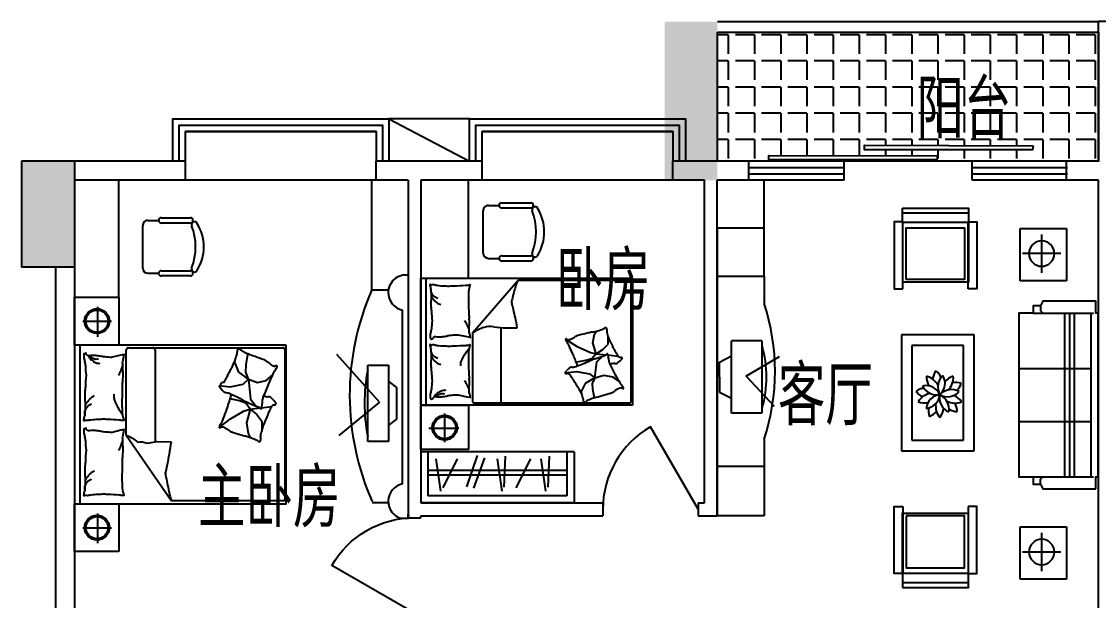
# Model space of a CAD drawing. Header units: millimetres. Extents: x 1386 to 54110, y 629 to 51584.
# Drawn here: x 18081 to 28252, y 35267 to 40739 of the extents above; entities that cross this region are included whole.
import ezdxf
from ezdxf.enums import TextEntityAlignment as Align

# ---------------------------------------------------------------- set-up
doc = ezdxf.new("R2010")
doc.units = ezdxf.units.MM
for name, color, linetype in [('COLUMN', 7, 'Continuous'), ('F', 12, 'Continuous'), ('FUR', 6, 'Continuous'), ('PUB_HATCH', 3, 'Continuous'), ('PUB_TEXT', 7, 'Continuous'), ('STAIR', 2, 'Continuous'), ('WALL', 4, 'Continuous'), ('WINDOW', 5, 'Continuous'), ('WINDOW_TEXT', 7, 'Continuous')]:
    doc.layers.add(name, color=color, linetype=linetype)
doc.styles.add('ATT', font='TXT')
doc.styles.add('DIM_FONT', font='SIMPLEX.shx', dxfattribs={"width": 0.8})
doc.styles.add('HZ', font='TXT.SHX', dxfattribs={"width": 0.8, "bigfont": 'hztxt'})
doc.styles.add('ROMANT', font='romant')
doc.styles.add('SIMPLEX', font='SIMPLEX.SHX')
doc.styles.get("Standard").update_dxf_attribs({"font": 'arial.ttf'})

# ---------------------------------------------------------------- blocks, each defined once
blk = doc.blocks.new('M_C54TQD')
for p, q in [((0, -52), (1500, -52)), ((26, -509), (26, -1968)), ((853, -489), (46, -489)), ((853, -489), (1472, -916)), ((46, -761), (915, -761)), ((1472, -1968), (1472, -916)), ((381, -1368), (395, -1471)), ((778, -1368), (698, -1472)), ((161, -1514), (137, -1518)), ((255, -1552), (161, -1514)), ((395, -1471), (369, -1593)), ((528, -1559), (509, -1470)), ((698, -1472), (623, -1603)), ((188, -1621), (90, -1638)), ((257, -1618), (188, -1621)), ((324, -1645), (255, -1552)), ((324, -1645), (257, -1618)), ((369, -1593), (324, -1645)), ((548, -1617), (528, -1559)), ((605, -1658), (548, -1617)), ((623, -1603), (605, -1658)), ((605, -1658), (734, -1626)), ((734, -1626), (837, -1640)), ((90, -1638), (87, -1645)), ((324, -1645), (510, -1664)), ((324, -1645), (355, -1728)), ((355, -1728), (335, -1810)), ((510, -1664), (560, -1700)), ((560, -1700), (572, -1709)), ((605, -1658), (594, -1752)), ((605, -1658), (655, -1721)), ((655, -1721), (720, -1769)), ((837, -1640), (873, -1660)), ((335, -1810), (281, -1873)), ((592, -1767), (580, -1861)), ((720, -1769), (813, -1769)), ((46, -1988), (1452, -1988))]:
    blk.add_line(p, q)
blk.add_lwpolyline([(0, -2000), (0, 0), (1500, 0), (1500, -2000)], close=True)
for points in [[(101, -127, -0.263368), (73, -108, -0.494818), (82, -89, -0.049225), (100, -88, -0.036831), (124, -89, -0.031893), (161, -97, 0.035782), (195, -104, 0.032941), (285, -110, 0.026564), (396, -104, 0.017905), (434, -99, -0.033397), (454, -97, -0.03204), (491, -97, 0.018442), (555, -101, 0.010837), (620, -100, 0.014624), (668, -97, 0.111249), (691, -89, -0.153708), (708, -86, -0.076444), (715, -87, -0.215512), (717, -89, -0.585858), (714, -92, 0.363489), (709, -95, 0.191716), (709, -106, -0.129675), (711, -123, -0.01735), (708, -140, 0.019326), (706, -155, 0.018818), (699, -223, 0.021828), (698, -283, 0.006204), (700, -316, 0.001963), (706, -423, 0.028341), (710, -459, -0.117014), (709, -468, -0.36606), (708, -469, -0.03973), (694, -466, -0.048309), (681, -461, 0.062981), (670, -457, 0.04058), (647, -454, 0.014345), (580, -451, 0.005484), (454, -452, 0.007153), (358, -455, 0.008762), (316, -458, -0.008153), (270, -461, -0.06251), (213, -456, 0.078669), (167, -454, 0.047825), (145, -459, -0.034494), (114, -466, -0.023571), (89, -469, -0.510228), (88, -468), (95, -438), (116, -356, 0.073041), (118, -336, 0.023305), (112, -275, 0.018299), (108, -252, -0.01097), (101, -214, -0.042281), (98, -180, -0.027201), (101, -126)], [(575, -101, 0.027842), (551, -111, 0.048685), (539, -119, 0.023666), (511, -144, 0.031223), (492, -164, 0.046801), (486, -172, 0.023191), (478, -189)], [(657, -95, 0.088153), (622, -98, 0.088153), (591, -114, 0.077547), (569, -135, 0.077547), (555, -162)], [(810, -127, -0.263368), (782, -108, -0.494818), (791, -89, -0.049225), (809, -88, -0.036831), (833, -89, -0.031893), (871, -97, 0.035782), (905, -104, 0.032941), (994, -110, 0.026564), (1106, -104, 0.017905), (1143, -99, -0.033397), (1163, -97, -0.03204), (1200, -97, 0.018442), (1265, -101, 0.010837), (1329, -100, 0.014624), (1377, -97, 0.111249), (1400, -89, -0.153708), (1417, -86, -0.076444), (1424, -87, -0.215512), (1426, -89, -0.585858), (1423, -92, 0.363489), (1419, -95, 0.191716), (1419, -106, -0.129675), (1421, -123, -0.01735), (1418, -140, 0.019326), (1415, -155, 0.018818), (1408, -223, 0.021828), (1407, -283, 0.006204), (1409, -316, 0.001963), (1415, -423, 0.028341), (1419, -459, -0.117014), (1419, -468, -0.36606), (1417, -469, -0.03973), (1404, -466, -0.048309), (1390, -461, 0.062981), (1379, -457, 0.04058), (1356, -454, 0.014345), (1289, -451, 0.005484), (1164, -452, 0.007153), (1067, -455, 0.008762), (1025, -458, -0.008153), (979, -461, -0.06251), (922, -456, 0.078669), (877, -454, 0.047825), (854, -459, -0.034494), (823, -466, -0.023571), (798, -469, -0.510228), (797, -468), (805, -438), (825, -356, 0.073041), (827, -336, 0.023305), (821, -275, 0.018299), (817, -252, -0.01097), (810, -214, -0.042281), (807, -180, -0.027201), (810, -126)], [(1284, -101, 0.027842), (1260, -111, 0.048685), (1248, -119, 0.023666), (1220, -144, 0.031223), (1201, -164, 0.046801), (1196, -172, 0.023191), (1188, -189)], [(1366, -95, 0.088153), (1332, -98, 0.088153), (1300, -114, 0.077547), (1279, -135, 0.077547), (1265, -162)], [(99, -143, -0.05369), (114, -156, -0.070312), (122, -168, -0.015448), (125, -177, -0.013244), (129, -187, -0.082127), (132, -205, -0.064164), (129, -228)], [(101, -127, -0.077379), (136, -152, -0.077379), (161, -187, -0.047525), (171, -211, -0.047525), (176, -238)], [(661, -455, 0.016108), (622, -429, 0.024599), (595, -414, 0.009477), (546, -391, 0.015937), (516, -378, 0.072521), (500, -375, 0.033339), (463, -375)], [(191, -454, 0.009729), (219, -445, 0.009729), (246, -435, 0.007971), (267, -426, 0.007971), (289, -416)], [(853, -489, -0.085272), (917, -599, -0.124044), (926, -686), (912, -782), (914, -912)], [(901, -454, 0.009729), (928, -445, 0.009729), (955, -435, 0.007971), (977, -426, 0.007971), (998, -416)], [(914, -912, 0.007867), (1032, -894, 0.009508), (1128, -876, 0.006616), (1193, -862, -0.023828), (1212, -858, -0.080713), (1230, -859, -0.009591), (1383, -891, -0.013133), (1416, -899, -0.007859), (1472, -916)], [(464, -1480, 0.025626), (476, -1478, 0.0108), (605, -1436, 0.00456), (692, -1405, 0.01125), (727, -1391, 0.069394), (746, -1380, -0.079756), (763, -1371, -0.106399), (778, -1368, -0.328642), (782, -1372, -0.299547), (779, -1378, 0.189917), (774, -1387, 0.033518), (773, -1397, 0.075627), (773, -1402, 0.053489), (776, -1410, 0.017838), (788, -1432, 0.038394), (805, -1456, -0.059529), (816, -1472, -0.035943), (826, -1498, -0.011245), (852, -1585, -0.006203), (862, -1624, 0.010783), (868, -1647, 0.019485), (873, -1660, 0.005062), (892, -1710, 0.101392), (909, -1736, -0.223768), (914, -1749, -0.25558), (911, -1754, -0.081563), (895, -1759, -0.071805), (878, -1759, 0.069985), (861, -1759, 0.03546), (801, -1772, 0.029432), (732, -1797, 0.001554), (699, -1811, -0.00152), (665, -1826, -0.004735), (629, -1840, 0.00382), (586, -1859, 0.296001), (564, -1891, -0.649774), (542, -1900, -0.02319), (538, -1895, 0.0288), (534, -1892, 0.005727), (527, -1886, -0.004358), (519, -1878, -0.027528), (502, -1861, -0.046214), (493, -1850, -0.194121), (490, -1833, 0.133719), (489, -1809, 0.005779), (482, -1787, 0.008882)]]:
    blk.add_lwpolyline(points, format="xyb")
blk.add_lwpolyline([(58, -1583, 0.101392), (40, -1559, -0.223768), (34, -1546, -0.25558), (36, -1541, -0.081563), (52, -1535, -0.071805), (69, -1534, 0.069985), (86, -1532, 0.03546), (145, -1515, 0.029432), (211, -1485, 0.001554), (244, -1468, -0.00152), (276, -1451, -0.004735), (311, -1433, 0.00382), (353, -1412, 0.296001), (372, -1378, -0.649774), (393, -1367, -0.02319), (398, -1372, 0.0288), (402, -1375, 0.005727), (409, -1380, -0.004358), (418, -1387, -0.027528), (436, -1403, -0.046214), (445, -1414, -0.194121), (450, -1430, 0.133719), (453, -1454, 0.011505), (471, -1496, 0.008882), (497, -1550, 0.012426), (535, -1618, -0.033612), (547, -1644), (570, -1701), (588, -1744, 0.224341), (603, -1757, -0.722772), (603, -1766, -0.103513), (599, -1767, 0.053465), (592, -1767, 0.030109), (569, -1772, -0.031436), (547, -1776, -0.05324), (532, -1776, 0.05518), (517, -1777, 0.056271), (492, -1783, 0.0108), (366, -1835, 0.00456), (281, -1873, 0.01125), (247, -1889, 0.069394), (229, -1902, -0.079756), (213, -1912, -0.106399), (199, -1915, -0.328642), (195, -1912, -0.299547), (196, -1906, 0.189917), (201, -1896, 0.033518), (202, -1886, 0.075627), (201, -1882, 0.053489), (197, -1874, 0.017838), (184, -1853, 0.038394), (165, -1830, -0.059529), (153, -1815, -0.035943), (140, -1790, -0.011245), (108, -1705, -0.006203), (95, -1667, 0.010783), (87, -1645, 0.019485), (82, -1632, 0.005062)], format="xyb", close=True)
for centre, start, end in [((46, -509), 90, 180), ((46, -741), 180, 270), ((46, -1968), 180, 270), ((1452, -1968), 270, 0)]:
    blk.add_arc(centre, 20, start, end)
at = {"style": 'DIM_FONT', "width": 0.8, "flags": 9}
for tag in ['XSIZE', 'YSIZE']:
    blk.add_attdef(tag, (0, 0), '', height=0.5, dxfattribs=at)
blk = doc.blocks.new('_C2UYJ')
for p, q in [((-226, 216), (226, 216)), ((-226, -203), (-226, 210)), ((226, 216), (226, -203)), ((0, 136), (0, -136)), ((-148, -3), (135, -3)), ((226, -203), (-226, -203))]:
    blk.add_line(p, q)
for radius in [117, 105]:
    blk.add_circle((0, 3), radius)
at = {"style": 'DIM_FONT', "width": 0.8, "flags": 9}
for tag in ['XSIZE', 'YSIZE']:
    blk.add_attdef(tag, (0, 0), '', height=0.5, dxfattribs=at)
blk = doc.blocks.new('_DBLK')
blk.add_line((-0.5, 0), (0, -0.866))
blk.add_arc((-0.5, 0), 1, 300, 0)
at = {"style": 'SIMPLEX', "flags": 9}
blk.add_attdef('A', text='', height=1, dxfattribs=at).set_placement((0, 1.5), align=Align.MIDDLE)
blk = doc.blocks.new('_C0UTX')
at = {"linetype": 'Continuous'}
for p, q in [((-51, 270), (-365, 652)), ((-51, 270), (399, 673)), ((-998, 338), (-998, 185)), ((-422, 380), (298, 380)), ((-422, 185), (-422, 380)), ((298, 380), (298, 185)), ((1010, 343), (1010, 185)), ((298, 185), (-422, 185)), ((-272, 185), (-212, 107)), ((-212, 107), (88, 107)), ((88, 107), (148, 185)), ((-1151, 0), (-1151, 60)), ((1151, 0), (-1151, 0)), ((-823, 51), (820, 51)), ((1151, 39), (1151, 0))]:
    blk.add_line(p, q, dxfattribs=at)
for centre, radius, start, end in [((15, -1925), 2476, 66.3241, 113.9627), ((-62, -1214), 1625, 78.8979, 101.1021), ((-988, 17), 169, 11.78, 165.2513), ((984, 19), 168, 6.9535, 169.0011)]:
    blk.add_arc(centre, radius, start, end, dxfattribs=at)
at = {"style": 'DIM_FONT', "width": 0.8, "flags": 9}
for tag in ['XSIZE', 'YSIZE']:
    blk.add_attdef(tag, (0, 0), '', height=0.5, dxfattribs=at)
blk = doc.blocks.new('M_C32CXI')
for p, q in [((-188, 275), (87, 275)), ((87, 225), (-188, 225)), ((212, 250), (112, 250)), ((262, 200), (262, -200)), ((-188, -225), (87, -225)), ((87, -275), (-188, -275)), ((212, -250), (112, -250))]:
    blk.add_line(p, q)
for centre, radius, start, end in [((111, 0), 426, 148.1092, 211.8908), ((-227, 210), 28.1, 338.7607, 148.1092), ((-188, 250), 25, 90, 270), ((87, 250), 25, 270, 90), ((212, 200), 50, 0, 90), ((314, 0), 552, 158.7607, 201.2393), ((-227, -210), 28.1, 211.8908, 21.2393), ((212, -200), 50, 270, 0), ((-188, -250), 25, 90, 270), ((87, -250), 25, 270, 90)]:
    blk.add_arc(centre, radius, start, end)
at = {"width": 0.8, "flags": 9}
for tag in ['XSIZE', 'YSIZE']:
    blk.add_attdef(tag, (0, 0), '', height=0.5, dxfattribs=at)
blk = doc.blocks.new('_C9ULO')
for p, q in [((-1202, 0), (-750, 0)), ((-750, 0), (-750, -419)), ((750, 0), (1202, 0)), ((1202, 0), (1202, -419)), ((-1202, -419), (-1202, -6)), ((-976, -80), (-976, -351)), ((750, -52), (-750, -52)), ((750, -419), (750, -6)), ((976, -80), (976, -351)), ((-1124, -219), (-841, -219)), ((828, -219), (1111, -219)), ((-750, -419), (-1202, -419)), ((-103, -489), (-722, -916)), ((-103, -489), (704, -489)), ((724, -509), (724, -1968)), ((1202, -419), (750, -419)), ((704, -761), (-165, -761)), ((-722, -1968), (-722, -916)), ((-28, -1368), (52, -1472)), ((369, -1368), (355, -1471)), ((52, -1472), (127, -1603)), ((222, -1559), (241, -1470)), ((355, -1471), (381, -1593)), ((495, -1552), (589, -1514)), ((589, -1514), (613, -1518)), ((16, -1626), (-87, -1640)), ((145, -1658), (16, -1626)), ((127, -1603), (145, -1658)), ((145, -1658), (202, -1617)), ((202, -1617), (222, -1559)), ((381, -1593), (426, -1645)), ((426, -1645), (495, -1552)), ((426, -1645), (493, -1618)), ((493, -1618), (562, -1621)), ((562, -1621), (660, -1638)), ((-87, -1640), (-123, -1660)), ((95, -1721), (30, -1769)), ((145, -1658), (95, -1721)), ((145, -1658), (156, -1752)), ((190, -1700), (178, -1709)), ((240, -1664), (190, -1700)), ((426, -1645), (240, -1664)), ((426, -1645), (395, -1728)), ((395, -1728), (415, -1810)), ((660, -1638), (663, -1645)), ((30, -1769), (-63, -1769)), ((158, -1767), (170, -1861)), ((415, -1810), (469, -1873)), ((704, -1988), (-702, -1988))]:
    blk.add_line(p, q)
blk.add_lwpolyline([(750, -2000), (750, 0), (-750, 0), (-750, -2000)], close=True)
for points in [[(-60, -127, -0.263368), (-32, -108, -0.494818), (-41, -89, -0.049225), (-59, -88, -0.036831), (-83, -89, -0.031893), (-121, -97, 0.035782), (-155, -104, 0.032941), (-244, -110, 0.026564), (-356, -104, 0.017905), (-393, -99, -0.033397), (-413, -97, -0.03204), (-450, -97, 0.018442), (-515, -101, 0.010837), (-579, -100, 0.014624), (-627, -97, 0.111249), (-650, -89, -0.153708), (-667, -86, -0.076444), (-674, -87, -0.215512), (-676, -89, -0.585858), (-673, -92, 0.363489), (-669, -95, 0.191716), (-669, -106, -0.129675), (-671, -123, -0.01735), (-668, -140, 0.019326), (-665, -155, 0.018818), (-658, -223, 0.021828), (-657, -283, 0.006204), (-659, -316, 0.001963), (-665, -423, 0.028341), (-669, -459, -0.117014), (-669, -468, -0.36606), (-667, -469, -0.03973), (-654, -466, -0.048309), (-640, -461, 0.062981), (-629, -457, 0.04058), (-606, -454, 0.014345), (-539, -451, 0.005484), (-414, -452, 0.007153), (-317, -455, 0.008762), (-275, -458, -0.008153), (-229, -461, -0.06251), (-172, -456, 0.078669), (-127, -454, 0.047825), (-104, -459, -0.034494), (-73, -466, -0.023571), (-48, -469, -0.510228), (-47, -468), (-55, -438), (-75, -356, 0.073041), (-77, -336, 0.023305), (-71, -275, 0.018299), (-67, -252, -0.01097), (-60, -214, -0.042281), (-57, -180, -0.027201), (-60, -126)], [(-616, -95, 0.088153), (-582, -98, 0.088153), (-550, -114, 0.077547), (-529, -135, 0.077547), (-515, -162)], [(-534, -101, 0.027842), (-510, -111, 0.048685), (-498, -119, 0.023666), (-470, -144, 0.031223), (-451, -164, 0.046801), (-446, -172, 0.023191), (-438, -189)], [(649, -127, -0.263368), (677, -108, -0.494818), (668, -89, -0.049225), (650, -88, -0.036831), (626, -89, -0.031893), (589, -97, 0.035782), (555, -104, 0.032941), (465, -110, 0.026564), (354, -104, 0.017905), (316, -99, -0.033397), (296, -97, -0.03204), (259, -97, 0.018442), (195, -101, 0.010837), (130, -100, 0.014624), (82, -97, 0.111249), (59, -89, -0.153708), (42, -86, -0.076444), (35, -87, -0.215512), (33, -89, -0.585858), (36, -92, 0.363489), (41, -95, 0.191716), (41, -106, -0.129675), (39, -123, -0.01735), (42, -140, 0.019326), (44, -155, 0.018818), (51, -223, 0.021828), (52, -283, 0.006204), (50, -316, 0.001963), (44, -423, 0.028341), (40, -459, -0.117014), (41, -468, -0.36606), (42, -469, -0.03973), (56, -466, -0.048309), (69, -461, 0.062981), (80, -457, 0.04058), (103, -454, 0.014345), (170, -451, 0.005484), (296, -452, 0.007153), (392, -455, 0.008762), (434, -458, -0.008153), (480, -461, -0.06251), (537, -456, 0.078669), (583, -454, 0.047825), (605, -459, -0.034494), (636, -466, -0.023571), (661, -469, -0.510228), (662, -468), (655, -438), (634, -356, 0.073041), (632, -336, 0.023305), (638, -275, 0.018299), (642, -252, -0.01097), (649, -214, -0.042281), (652, -180, -0.027201), (649, -126)], [(93, -95, 0.088153), (128, -98, 0.088153), (159, -114, 0.077547), (181, -135, 0.077547), (195, -162)], [(175, -101, 0.027842), (199, -111, 0.048685), (211, -119, 0.023666), (239, -144, 0.031223), (258, -164, 0.046801), (264, -172, 0.023191), (272, -189)], [(649, -127, -0.077379), (614, -152, -0.077379), (589, -187, -0.047525), (579, -211, -0.047525), (574, -238)], [(651, -143, -0.05369), (636, -156, -0.070312), (628, -168, -0.015448), (625, -177, -0.013244), (621, -187, -0.082127), (618, -205, -0.064164), (621, -228)], [(89, -455, 0.016108), (128, -429, 0.024599), (155, -414, 0.009477), (204, -391, 0.015937), (234, -378, 0.072521), (250, -375, 0.033339), (287, -375)], [(-151, -454, 0.009729), (-178, -445, 0.009729), (-205, -435, 0.007971), (-227, -426, 0.007971), (-248, -416)], [(-103, -489, -0.085272), (-167, -599, -0.124044), (-176, -686), (-162, -782), (-164, -912)], [(559, -454, 0.009729), (531, -445, 0.009729), (504, -435, 0.007971), (483, -426, 0.007971), (461, -416)], [(-164, -912, 0.007867), (-282, -894, 0.009508), (-378, -876, 0.006616), (-443, -862, -0.023828), (-462, -858, -0.080713), (-480, -859, -0.009591), (-633, -891, -0.013133), (-666, -899, -0.007859), (-722, -916)], [(286, -1480, -0.025626), (274, -1478, -0.0108), (145, -1436, -0.00456), (58, -1405, -0.01125), (23, -1391, -0.069394), (4, -1380, 0.079756), (-13, -1371, 0.106399), (-28, -1368, 0.328642), (-32, -1372, 0.299547), (-29, -1378, -0.189917), (-24, -1387, -0.033518), (-23, -1397, -0.075627), (-23, -1402, -0.053489), (-26, -1410, -0.017838), (-38, -1432, -0.038394), (-55, -1456, 0.059529), (-66, -1472, 0.035943), (-76, -1498, 0.011245), (-102, -1585, 0.006203), (-112, -1624, -0.010783), (-118, -1647, -0.019485), (-123, -1660, -0.005062), (-142, -1710, -0.101392), (-159, -1736, 0.223768), (-164, -1749, 0.25558), (-161, -1754, 0.081563), (-145, -1759, 0.071805), (-128, -1759, -0.069985), (-111, -1759, -0.03546), (-51, -1772, -0.029432), (18, -1797, -0.001554), (51, -1811, 0.00152), (85, -1826, 0.004735), (121, -1840, -0.00382), (164, -1859, -0.296001), (186, -1891, 0.649774), (208, -1900, 0.02319), (212, -1895, -0.0288), (216, -1892, -0.005727), (223, -1886, 0.004358), (231, -1878, 0.027528), (248, -1861, 0.046214), (257, -1850, 0.194121), (260, -1833, -0.133719), (261, -1809, -0.005779), (268, -1787, -0.008882)]]:
    blk.add_lwpolyline(points, format="xyb")
blk.add_lwpolyline([(692, -1583, 0.101392), (710, -1559, -0.223768), (716, -1546, -0.25558), (714, -1541, -0.081563), (698, -1535, -0.071805), (681, -1534, 0.069985), (664, -1532, 0.03546), (605, -1515, 0.029432), (539, -1485, 0.001554), (506, -1468, -0.00152), (474, -1451, -0.004735), (439, -1433, 0.00382), (397, -1412, 0.296001), (378, -1378, -0.649774), (357, -1367, -0.02319), (352, -1372, 0.0288), (348, -1375, 0.005727), (341, -1380, -0.004358), (332, -1387, -0.027528), (314, -1403, -0.046214), (305, -1414, -0.194121), (300, -1430, 0.133719), (297, -1454, 0.011505), (279, -1496, 0.008882), (253, -1550, 0.012426), (215, -1618, -0.033612), (203, -1644), (180, -1701), (162, -1744, 0.224341), (147, -1757, -0.722772), (147, -1766, -0.103513), (151, -1767, 0.053465), (158, -1767, 0.030109), (181, -1772, -0.031436), (203, -1776, -0.05324), (218, -1776, 0.05518), (233, -1777, 0.056271), (258, -1783, 0.0108), (384, -1835, 0.00456), (469, -1873, 0.01125), (503, -1889, 0.069394), (521, -1902, -0.079756), (537, -1912, -0.106399), (551, -1915, -0.328642), (555, -1912, -0.299547), (554, -1906, 0.189917), (549, -1896, 0.033518), (548, -1886, 0.075627), (549, -1882, 0.053489), (553, -1874, 0.017838), (566, -1853, 0.038394), (585, -1830, -0.059529), (597, -1815, -0.035943), (610, -1790, -0.011245), (642, -1705, -0.006203), (655, -1667, 0.010783), (663, -1645, 0.019485), (668, -1632, 0.005062)], format="xyb", close=True)
for centre, radius in [((-976, -213), 117), ((976, -213), 117), ((-976, -213), 105), ((976, -213), 105)]:
    blk.add_circle(centre, radius)
for centre, start, end in [((704, -509), 360, 90), ((704, -741), 270, 360), ((-702, -1968), 180, 270), ((704, -1968), 270, 360)]:
    blk.add_arc(centre, 20, start, end)
at = {"style": 'DIM_FONT', "width": 0.8, "flags": 9}
for tag in ['XSIZE', 'YSIZE']:
    blk.add_attdef(tag, (0, 0), '', height=0.5, dxfattribs=at)
blk = doc.blocks.new('_WBLK')
for p, q in [((-0.5, 0.5), (0.5, 0.5)), ((0.5, 0.167), (-0.5, 0.167)), ((0.5, -0.167), (-0.5, -0.167)), ((-0.5, -0.5), (0.5, -0.5))]:
    blk.add_line(p, q)
at = {"layer": 'WINDOW_TEXT', "style": 'SIMPLEX', "flags": 9}
blk.add_attdef('A', text='', height=1, dxfattribs=at).set_placement((0, 1.5), align=Align.MIDDLE)
blk = doc.blocks.new('-TD')
at = {"color": 0}
for p, q in [((0, -90), (0, 90)), ((-90, 0), (90, 0))]:
    blk.add_line(p, q, dxfattribs=at)
blk.add_circle((0, 0), 60)
blk = doc.blocks.new('-CG')
at = {"layer": 'F'}
for p, q in [((322, 351), (-172, 351)), ((-172, 351), (-172, -87)), ((322, -87), (322, 351)), ((-172, -87), (322, -87))]:
    blk.add_line(p, q, dxfattribs=at)
at = {"layer": 'F', "xscale": 2, "yscale": 2, "zscale": 2}
blk.add_blockref('-TD', (65, 149), dxfattribs=at)
blk = doc.blocks.new('12PCOU13')
at = {"color": 0, "linetype": 'ByBlock'}
for p, q in [((24, 37), (24, 35)), ((23, 34), (2, 34)), ((3, -34), (3, 34)), ((10, 34), (10, -34)), ((12, 34), (12, -34)), ((14, 34), (14, -34)), ((24, 35), (23, 34)), ((27, 34), (23, 34)), ((33, 11), (3, 11)), ((33, -11), (3, -11)), ((23, -34), (2, -34)), ((27, -34), (23, -34)), ((24, -35), (23, -34)), ((24, -37), (24, -35))]:
    blk.add_line(p, q, dxfattribs=at)
blk.add_lwpolyline([(1, -39), (1, -34), (0, -34), (0, 34), (1, 34), (1, 39), (23, 39), (24, 37), (27, 37), (27, 34), (33, 34), (33, -34), (27, -34), (27, -37), (24, -37), (23, -39)], close=True, dxfattribs=at)
blk = doc.blocks.new('-SOF5')
at = {"xscale": 22.75, "yscale": 22.75, "zscale": 22.75}
blk.add_blockref('12PCOU13', (-6, 890), dxfattribs=at)
blk = doc.blocks.new('11PTVN02')
at = {"color": 0, "linetype": 'ByBlock'}
for p, q in [((14, 24), (4, 24)), ((4, 24), (4, 0)), ((14, 0), (14, 24)), ((0, 17), (4, 19)), ((0, 12), (0, 17)), ((0, 12), (0, 7)), ((0, 7), (4, 5)), ((14, 0), (4, 0))]:
    blk.add_line(p, q, dxfattribs=at)
blk.add_arc((-21.5, 12), 37, 343.6295, 16.3705, dxfattribs=at)
at = {"color": 0, "linetype": 'ByBlock', "style": 'ATT'}
for tag, p, flags in [('ITEM', (1, -12), 3), ('ROOM_NUMBER', (1, -20), 1), ('WIDTH', (1, -29), 3), ('DEPTH', (1, -38), 3)]:
    blk.add_attdef(tag, p, '', height=6, dxfattribs=dict(at, flags=flags))
blk = doc.blocks.new('_C13DEL')
for p, q in [((1510, 0), (-1510, 0)), ((-1510, -494), (-1510, 0)), ((1510, -494), (1510, 0)), ((-993, -494), (-1510, -494)), ((993, -494), (1510, -494))]:
    blk.add_line(p, q)
for points in [[(-993, -494), (-993, 0), (1005, 0), (1005, -494), (719, -494)], [(158, -651), (-46, -305), (-359, -597)], [(-706, -494), (-993, -494)]]:
    blk.add_lwpolyline(points)
blk.add_arc((6, 1693), 2300, 251.9543, 288.0457)
at = {"xscale": -31.59, "yscale": 31.59, "zscale": 31.59, "rotation": 90}
blk.add_blockref('11PTVN02', (325, -25), dxfattribs=at)
at = {"style": 'ROMANT', "flags": 9}
for tag in ['XSIZE', 'YSIZE']:
    blk.add_attdef(tag, (0, 0), '', height=0.5, dxfattribs=at)
blk = doc.blocks.new('_FZH')
blk.add_solid([(-0.5, -0.5), (0.5, -0.5), (-0.5, 0.5), (0.5, 0.5)])
blk = doc.blocks.new('M_A14NPV')
for points in [[(0.6323, 0.2261), (0.6292, 0.2078), (-0.1643, 0.2078), (-0.1643, 0.2286)], [(0.1799, 0.1784), (0.1767, 0.1601), (-0.6168, 0.1601), (-0.6167, 0.1808)]]:
    blk.add_lwpolyline(points, close=True)

msp = doc.modelspace()

# ---------------------------------------------------------------- hatches: boundary and pattern name
at = {"layer": 'COLUMN'}
h = msp.add_hatch(color=256, dxfattribs=at)
h.paths.add_polyline_path([(18081.2, 39418.8), (18081.2, 39328.8), (18581.2, 39328.8), (18581.2, 39418.8)])
h.paths.add_polyline_path([(18081.2, 38418.8), (18581.2, 38418.8), (18581.2, 39328.8), (18081.2, 39328.8)])
at = {"layer": 'PUB_HATCH'}
h = msp.add_hatch(dxfattribs=at)
h.set_pattern_fill('ANGLE', color=256, scale=900, angle=180, style=0)
h.set_pattern_definition([(180, (-576916.62, -21756.25), (-4e-12, -247.5), [180, -67.5]), (270, (-576916.62, -21756.25), (247.5, -4e-12), [180, -67.5])])
h.paths.add_polyline_path([(28251.2, 40638.8), (24654, 40638.8), (24654, 39418.8), (28251.2, 39418.8)])
h.paths.add_polyline_path([(27636.1, 39563.8), (27629.8, 39527.2), (26042.7, 39527.2), (26042.9, 39568.8)], flags=16)
h.paths.add_polyline_path([(26731.1, 39468.3), (26724.9, 39431.7), (25137.8, 39431.7), (25137.9, 39473.2)], flags=16)
h.paths.add_polyline_path([(26473.8, 39520.3), (27478.3, 39520.3), (27478.3, 40300.8), (26473.8, 40300.8)], flags=24)

# ---------------------------------------------------------------- linework, layer by layer
at = {"layer": 'FUR'}
for p, q in [((19000.2, 38133.6), (19000.2, 39238.8)), ((21388.5, 38202.1), (21388.5, 39238.8)), ((22303.4, 38318.3), (22303.4, 39238.8)), ((25095.8, 38786.4), (25095.8, 39238.8)), ((26400.3, 38841.9), (26400.3, 38976)), ((26400.3, 38929.9), (27025.4, 38929.9)), ((26400.3, 38841.9), (27025.4, 38841.9)), ((26400.3, 38834.6), (26400.3, 38270.2)), ((27078.9, 37776.4), (26390.9, 37776.4)), ((26390.9, 37776.4), (26390.9, 36682.8)), ((27078.9, 36682.8), (27078.9, 37776.4)), ((26978.9, 37676.4), (26490.9, 37676.4)), ((26490.9, 37676.4), (26490.9, 36782.8)), ((26978.9, 36782.8), (26978.9, 37676.4)), ((26490.9, 36782.8), (26978.9, 36782.8)), ((23301.2, 36672.7), (21851.2, 36672.7)), ((21851.2, 36672.7), (21851.2, 36188.8)), ((21919.6, 36672.7), (21919.6, 36257.2)), ((22384.9, 36638.4), (22284.7, 36341.5)), ((22649.6, 36630.4), (22637.4, 36337.2)), ((23063.1, 36630.4), (23050.9, 36337.2)), ((23232.7, 36672.7), (23232.7, 36257.2)), ((23301.2, 36672.7), (23301.2, 36188.8)), ((26390.9, 36682.8), (27078.9, 36682.8)), ((21992.9, 36606.2), (22036.9, 36301.1)), ((22196.7, 36606.2), (22060.4, 36333.4)), ((22453.4, 36614.2), (22348.9, 36329.2)), ((22572.8, 36606.2), (22616.9, 36301.1)), ((22887.4, 36606.2), (22751.1, 36333.4)), ((22986.3, 36606.2), (23030.3, 36301.1)), ((23232.7, 36494.4), (21919.6, 36494.4)), ((23232.7, 36451.6), (21919.6, 36451.6)), ((23232.7, 36257.2), (21919.6, 36257.2)), ((23301.2, 36188.8), (21851.2, 36188.8)), ((26400.3, 35531.5), (26400.3, 36095.9)), ((26400.3, 35524.2), (26400.3, 35390.2)), ((26400.3, 35524.2), (27025.4, 35524.2)), ((26400.3, 35436.2), (27025.4, 35436.2))]:
    msp.add_line(p, q, dxfattribs=at)
for points in [[(26400.3, 38976), (27025.4, 38976), (27025.4, 38276), (26400.3, 38276)], [(26400.3, 35390.2), (27025.4, 35390.2), (27025.4, 36090.2), (26400.3, 36090.2)]]:
    msp.add_lwpolyline(points, dxfattribs=at)
for points in [[(26403.4, 38211.4), (26403.4, 38844.4), (26322.9, 38844.4), (26322.9, 38211.4)], [(26437, 38299.6), (26437, 38790.6), (26986.9, 38790.6), (26986.9, 38299.6)], [(27022.4, 38211.4), (27022.4, 38844.4), (27102.8, 38844.4), (27102.8, 38211.4)], [(26403.4, 36154.8), (26403.4, 35521.8), (26322.9, 35521.8), (26322.9, 36154.8)], [(27022.4, 36154.8), (27022.4, 35521.8), (27102.8, 35521.8), (27102.8, 36154.8)], [(26437, 36066.6), (26437, 35575.5), (26986.9, 35575.5), (26986.9, 36066.6)]]:
    msp.add_lwpolyline(points, close=True, dxfattribs=at)
for centre, radius, start, end in [((26904.9, 37319.6), 223.8, 148.21051, 169.35141), ((26635.2, 37322.9), 139.4, 21.50863, 55.24757), ((26589.2, 37225.5), 166, 27.1324, 76.6013), ((26807.6, 37384.2), 180, 179.1301, 209.49315), ((26889, 37285.2), 153, 134.77608, 208.51587), ((26662, 37318.5), 141.1, 311.04468, 32.24727), ((26934.6, 37214.9), 180, 107.1301, 137.49315), ((26716.1, 37373.6), 166, 315.1324, 4.6013), ((26612.3, 37132.9), 139.4, 93.50863, 127.24757), ((26698.9, 37388.3), 223.8, 220.21052, 241.35141), ((26624.8, 37156.9), 141.1, 23.04468, 104.24727), ((26726.7, 37362.6), 153, 206.77608, 280.51587), ((26865.6, 37106.9), 153, 62.77608, 136.51587), ((26827.1, 37333.1), 141.1, 239.04468, 320.24727), ((26903.2, 37102.4), 223.8, 76.21051, 97.35141), ((26823.1, 37359.9), 139.4, 309.50863, 343.24757), ((26690.8, 37058.9), 166, 99.1324, 148.6013), ((26607.4, 37315.7), 180, 251.1301, 281.49315), ((26602.9, 37232.1), 153, 278.77608, 352.51587), ((26767, 37071.6), 141.1, 95.04468, 176.24727), ((26880.6, 37104.1), 166, 171.1324, 220.6013), ((26892.1, 37180.5), 141.1, 167.04468, 248.24727), ((26688.8, 37074), 153, 350.77608, 64.51587), ((26896.2, 37298.6), 166, 243.1324, 292.60129), ((26812.8, 37041.8), 180, 35.1301, 65.49315), ((26696.1, 37036.8), 223.8, 4.21052, 25.35141), ((26786, 37052.4), 139.4, 165.50863, 199.24757), ((26569.8, 37213.6), 223.8, 292.21052, 313.35141), ((26610.6, 37104.1), 180, 323.1301, 353.49315), ((26916.3, 37192.7), 139.4, 237.50863, 271.24757)]:
    msp.add_arc(centre, radius, start, end, dxfattribs=at)
at = {"layer": 'PUB_HATCH'}
msp.add_line((27951.2, 39418.8), (24951.2, 39418.8), dxfattribs=at)
at = {"layer": 'STAIR'}
for p, q in [((24654, 40738.8), (28251.2, 40738.8)), ((24654, 40638.8), (28251.2, 40638.8))]:
    msp.add_line(p, q, dxfattribs=at)
msp.add_lwpolyline([(24654, 40638.8), (28251.2, 40638.8), (28251.2, 39418.8), (24654, 39418.8), (24654, 40638.8)], dxfattribs=at)
at = {"layer": 'WALL'}
for p, q in [((28431.2, 40738.8), (28251.2, 40738.8)), ((28251.2, 39418.8), (28251.2, 40738.8)), ((18081.2, 39418.8), (18081.2, 38418.8)), ((19631.2, 39418.8), (18081.2, 39418.8)), ((18581.2, 39418.8), (18581.2, 36188.8)), ((19631.2, 39238.8), (19631.2, 39418.8)), ((22431.2, 39418.8), (21431.2, 39418.8)), ((21431.2, 39238.8), (21431.2, 39418.8)), ((22431.2, 39238.8), (22431.2, 39418.8)), ((24951.2, 39418.8), (24231.2, 39418.8)), ((24231.2, 39238.8), (24231.2, 39418.8)), ((24951.2, 39238.8), (24951.2, 39418.8)), ((27951.2, 39238.8), (27951.2, 39418.8)), ((28251.2, 39418.8), (27951.2, 39418.8)), ((19631.2, 39238.8), (18581.2, 39238.8)), ((21731.2, 39238.8), (21431.2, 39238.8)), ((21731.2, 39238.8), (21731.2, 36078.8)), ((22431.2, 39238.8), (21851.2, 39238.8)), ((21851.2, 39238.8), (21851.2, 36188.8)), ((24531.2, 39238.8), (24231.2, 39238.8)), ((24531.2, 36188.8), (24531.2, 39238.8)), ((24651.2, 36068.8), (24651.2, 39238.8)), ((24951.2, 39238.8), (24651.2, 39238.8)), ((28251.2, 39238.8), (27951.2, 39238.8)), ((28251.2, 29518.8), (28251.2, 39238.8)), ((18581.2, 38418.8), (18081.2, 38418.8)), ((18401.2, 38418.8), (18401.2, 33638.8)), ((18581.2, 36188.8), (18581.2, 34588.8)), ((21851.2, 36188.8), (23571.2, 36188.8)), ((23301.2, 36188.8), (21851.2, 36188.8)), ((23571.2, 36188.8), (23571.2, 36068.8)), ((24471.2, 36188.8), (24531.2, 36188.8)), ((24471.2, 36188.8), (24471.2, 36068.8)), ((21741.2, 36068.8), (21731.2, 36078.8)), ((21731.2, 36048.8), (21731.2, 36078.8)), ((21731.2, 36048.8), (21851.2, 36048.8)), ((21851.2, 36068.8), (23571.2, 36068.8)), ((21851.2, 36048.8), (21851.2, 36068.8)), ((24471.2, 36068.8), (24651.2, 36068.8))]:
    msp.add_line(p, q, dxfattribs=at)
at = {"layer": 'WINDOW'}
for p, q in [((22311.2, 39818.8), (21551.2, 39818.8)), ((21551.2, 39818.8), (22311.2, 39418.8)), ((21431.2, 39698.8), (19631.2, 39698.8)), ((24231.2, 39698.8), (22431.2, 39698.8)), ((25851.2, 39238.8), (25851.2, 39418.8)), ((27060, 39238.8), (27060, 39418.8)), ((21431.2, 39238.8), (19631.2, 39238.8)), ((24231.2, 39238.8), (22431.2, 39238.8))]:
    msp.add_line(p, q, dxfattribs=at)
for points in [[(19511.2, 39418.8), (19511.2, 39818.8), (21551.2, 39818.8), (21551.2, 39418.8)], [(22311.2, 39418.8), (22311.2, 39818.8), (24351.2, 39818.8), (24351.2, 39418.8)], [(19571.2, 39418.8), (19571.2, 39758.8), (21491.2, 39758.8), (21491.2, 39418.8)], [(19631.2, 39418.8), (19631.2, 39698.8), (21431.2, 39698.8), (21431.2, 39418.8)], [(22371.2, 39418.8), (22371.2, 39758.8), (24291.2, 39758.8), (24291.2, 39418.8)], [(22431.2, 39418.8), (22431.2, 39698.8), (24231.2, 39698.8), (24231.2, 39418.8)]]:
    msp.add_lwpolyline(points, dxfattribs=at)

# ---------------------------------------------------------------- block references
at = {"layer": 'COLUMN', "xscale": 500, "yscale": 1500, "zscale": 500, "rotation": 359.9999999999984}
msp.add_blockref('_FZH', (24404, 39988.8), dxfattribs=at)
at = {"layer": 'FUR'}
for name, p, rotation in [('M_C32CXI', (22703.7, 38750.6), 179.9999999999983), ('M_C32CXI', (19487.4, 38609.1), 179.9999999999983), ('_C0UTX', (21731.2, 37192.6), 89.9999999999983), ('_C9ULO', (18581.2, 36931.4), 89.9999999999983)]:
    msp.add_blockref(name, p, dxfattribs=dict(at, rotation=rotation))
at = {"layer": 'FUR', "xscale": 0.9, "yscale": 0.9, "zscale": 0.9, "rotation": 89.9999999999983}
msp.add_blockref('_C13DEL', (24651.2, 37427.6), dxfattribs=at)
at = {"layer": 'FUR'}
for name, p, xscale, rotation in [('-CG', (27864.9, 38610.3), -1, 89.99999999999825), ('M_C54TQD', (21851.2, 37113.8), 0.8, 89.9999999999983), ('-SOF5', (28244.8, 36319.4), -1, 359.9999999999984), ('-CG', (27864.9, 35790.4), -1, 89.99999999999825)]:
    msp.add_blockref(name, p, dxfattribs=dict(at, xscale=xscale, rotation=rotation))
msp.add_blockref('_C2UYJ', (22077.3, 36898.1), dxfattribs=at)
at = {"layer": 'WINDOW'}
for name, p, xscale, yscale, zscale, rotation in [('M_A14NPV', (26371.4, 39111.6), 2000, 2000, 2000, 359.9999999999984), ('_WBLK', (25401.2, 39328.8), 900, 180, 900, 179.9999999999983), ('_WBLK', (27510, 39328.8), 900, 180, 900, 179.9999999999983), ('_DBLK', (24021.2, 36128.8), 900, 900, 900, 179.9999999999983), ('_DBLK', (21791.2, 35598.8), 900, -900, 900, 89.9999999999983)]:
    msp.add_blockref(name, p, dxfattribs=dict(at, xscale=xscale, yscale=yscale, zscale=zscale, rotation=rotation))

# ---------------------------------------------------------------- texts
at = {"layer": 'PUB_TEXT', "style": 'HZ', "width": 0.8}
for s, p in [('阳台', (26533.3, 39628.3)), ('卧房', (23126.7, 38007.6)), ('客厅', (25224.5, 36922)), ('主卧房', (19748.6, 35957))]:
    msp.add_text(s, height=560, rotation=360, dxfattribs=at).set_placement(p)

doc.saveas('drawing.dxf')
